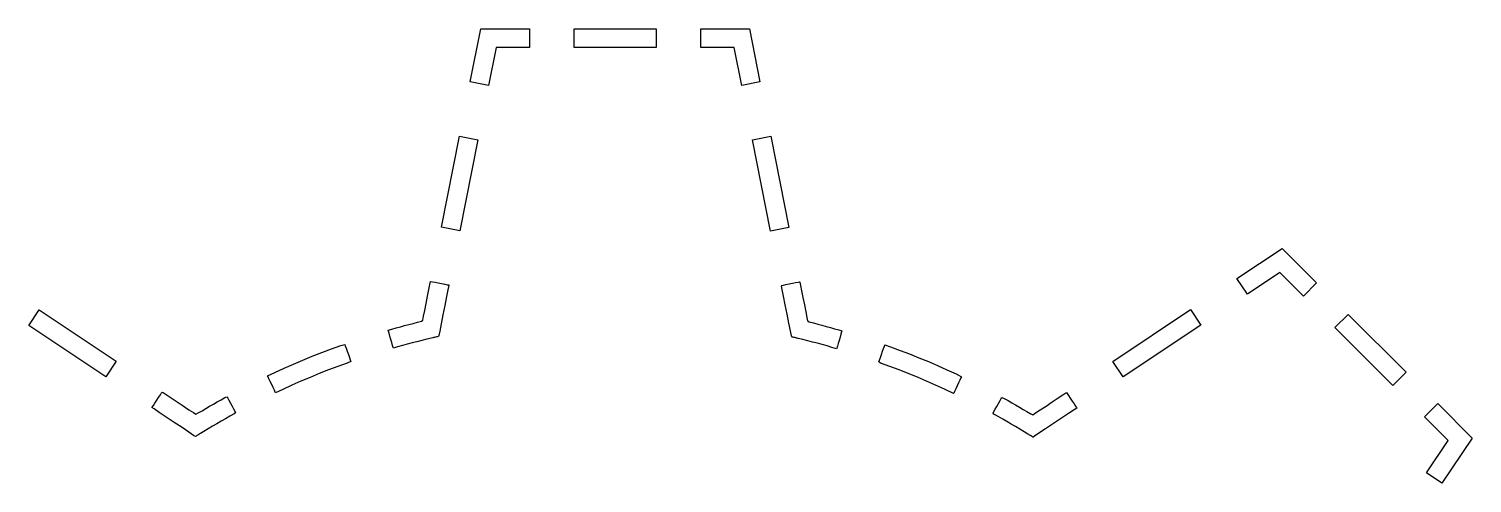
# Model space of a CAD drawing. Header units: metres. Extents: x 2022 to 2368, y 1788 to 2069.
# Drawn here: x 2282.99 to 2315.69, y 1858.65 to 1868.95 of the extents above; entities that cross this region are included whole.
import ezdxf

# ---------------------------------------------------------------- set-up
doc = ezdxf.new("R2010")
doc.units = ezdxf.units.M

msp = doc.modelspace()

# ---------------------------------------------------------------- linework, layer by layer
at = {"layer": 'COMPONENT0'}
for p, q in [((2292.986, 1867.746, 0.001), (2293.224, 1868.947, 0.001)), ((2293.224, 1868.947, 0.001), (2294.328, 1868.947, 0.001)), ((2294.328, 1868.947, 0.001), (2294.328, 1868.524, 0.001)), ((2295.339, 1868.524, 0.001), (2295.339, 1868.947, 0.001)), ((2295.339, 1868.947, 0.001), (2297.198, 1868.947, 0.001)), ((2297.198, 1868.947, 0.001), (2297.198, 1868.524, 0.001)), ((2298.21, 1868.524, 0.001), (2298.21, 1868.947, 0.001)), ((2298.21, 1868.947, 0.001), (2299.313, 1868.947, 0.001)), ((2299.313, 1868.947, 0.001), (2299.552, 1867.745, 0.001)), ((2293.572, 1868.524, 0.001), (2293.401, 1867.664, 0.001)), ((2294.328, 1868.524, 0.001), (2293.572, 1868.524, 0.001)), ((2297.198, 1868.524, 0.001), (2295.339, 1868.524, 0.001)), ((2298.966, 1868.524, 0.001), (2298.21, 1868.524, 0.001)), ((2299.137, 1867.662, 0.001), (2298.966, 1868.524, 0.001)), ((2293.401, 1867.664, 0.001), (2292.986, 1867.746, 0.001)), ((2299.552, 1867.745, 0.001), (2299.137, 1867.662, 0.001)), ((2292.332, 1864.455, 0.001), (2292.741, 1866.516, 0.001)), ((2292.741, 1866.516, 0.001), (2293.157, 1866.433, 0.001)), ((2293.157, 1866.433, 0.001), (2292.747, 1864.372, 0.001)), ((2299.382, 1866.429, 0.001), (2299.797, 1866.512, 0.001)), ((2299.792, 1864.365, 0.001), (2299.382, 1866.429, 0.001)), ((2299.797, 1866.512, 0.001), (2300.208, 1864.448, 0.001)), ((2292.747, 1864.372, 0.001), (2292.332, 1864.455, 0.001)), ((2300.208, 1864.448, 0.001), (2299.792, 1864.365, 0.001)), ((2310.36, 1863.287, 0.001), (2311.383, 1863.969, 0.001)), ((2311.383, 1863.969, 0.001), (2312.163, 1863.191, 0.001)), ((2292.051, 1863.039, 0.001), (2292.074, 1863.156, 0.001)), ((2292.074, 1863.156, 0.001), (2292.086, 1863.219, 0.001)), ((2292.086, 1863.219, 0.001), (2292.094, 1863.223, 0.001)), ((2292.094, 1863.223, 0.001), (2292.131, 1863.216, 0.001)), ((2292.131, 1863.216, 0.001), (2292.19, 1863.204, 0.001)), ((2292.19, 1863.204, 0.001), (2292.262, 1863.19, 0.001)), ((2292.262, 1863.19, 0.001), (2292.338, 1863.174, 0.001)), ((2292.338, 1863.174, 0.001), (2292.409, 1863.16, 0.001)), ((2292.409, 1863.16, 0.001), (2292.465, 1863.149, 0.001)), ((2292.465, 1863.149, 0.001), (2292.498, 1863.143, 0.001)), ((2292.5, 1863.129, 0.001), (2292.482, 1863.037, 0.001)), ((2292.498, 1863.143, 0.001), (2292.5, 1863.129, 0.001)), ((2300.039, 1863.124, 0.001), (2300.045, 1863.133, 0.001)), ((2300.045, 1863.133, 0.001), (2300.081, 1863.14, 0.001)), ((2300.081, 1863.14, 0.001), (2300.14, 1863.152, 0.001)), ((2300.14, 1863.152, 0.001), (2300.212, 1863.166, 0.001)), ((2300.212, 1863.166, 0.001), (2300.288, 1863.181, 0.001)), ((2300.288, 1863.181, 0.001), (2300.359, 1863.196, 0.001)), ((2300.359, 1863.196, 0.001), (2300.416, 1863.207, 0.001)), ((2300.416, 1863.207, 0.001), (2300.448, 1863.213, 0.001)), ((2300.448, 1863.213, 0.001), (2300.455, 1863.204, 0.001)), ((2300.455, 1863.204, 0.001), (2300.469, 1863.134, 0.001)), ((2300.469, 1863.134, 0.001), (2300.493, 1863.011, 0.001)), ((2310.595, 1862.935, 0.001), (2310.36, 1863.287, 0.001)), ((2311.329, 1863.425, 0.001), (2310.595, 1862.935, 0.001)), ((2311.864, 1862.892, 0.001), (2311.329, 1863.425, 0.001)), ((2312.163, 1863.191, 0.001), (2311.864, 1862.892, 0.001)), ((2291.988, 1862.724, 0.001), (2292.021, 1862.888, 0.001)), ((2292.021, 1862.888, 0.001), (2292.051, 1863.039, 0.001)), ((2292.45, 1862.879, 0.001), (2292.411, 1862.68, 0.001)), ((2292.482, 1863.037, 0.001), (2292.45, 1862.879, 0.001)), ((2300.055, 1863.043, 0.001), (2300.039, 1863.124, 0.001)), ((2300.085, 1862.891, 0.001), (2300.055, 1863.043, 0.001)), ((2300.124, 1862.696, 0.001), (2300.085, 1862.891, 0.001)), ((2300.493, 1863.011, 0.001), (2300.524, 1862.857, 0.001)), ((2300.524, 1862.857, 0.001), (2300.557, 1862.692, 0.001)), ((2282.985, 1862.228, 0.001), (2283.22, 1862.58, 0.001)), ((2283.22, 1862.58, 0.001), (2284.967, 1861.415, 0.001)), ((2291.93, 1862.434, 0.001), (2291.957, 1862.566, 0.001)), ((2291.957, 1862.566, 0.001), (2291.988, 1862.724, 0.001)), ((2292.411, 1862.68, 0.001), (2292.368, 1862.466, 0.001)), ((2300.167, 1862.482, 0.001), (2300.124, 1862.696, 0.001)), ((2300.208, 1862.277, 0.001), (2300.167, 1862.482, 0.001)), ((2300.557, 1862.692, 0.001), (2300.588, 1862.536, 0.001)), ((2300.588, 1862.536, 0.001), (2300.613, 1862.408, 0.001)), ((2307.549, 1861.411, 0.001), (2309.307, 1862.584, 0.001)), ((2309.307, 1862.584, 0.001), (2309.542, 1862.232, 0.001)), ((2312.579, 1862.178, 0.001), (2312.878, 1862.478, 0.001)), ((2312.878, 1862.478, 0.001), (2314.193, 1861.167, 0.001)), ((2284.732, 1861.062, 0.001), (2282.985, 1862.228, 0.001)), ((2291.211, 1862.143, 0.001), (2291.307, 1862.17, 0.001)), ((2291.307, 1862.17, 0.001), (2291.403, 1862.196, 0.001)), ((2291.403, 1862.196, 0.001), (2291.499, 1862.222, 0.001)), ((2291.499, 1862.222, 0.001), (2291.595, 1862.248, 0.001)), ((2291.595, 1862.248, 0.001), (2291.692, 1862.273, 0.001)), ((2291.692, 1862.273, 0.001), (2291.788, 1862.297, 0.001)), ((2291.788, 1862.297, 0.001), (2291.885, 1862.321, 0.001)), ((2291.885, 1862.321, 0.001), (2291.914, 1862.348, 0.001)), ((2291.914, 1862.348, 0.001), (2291.93, 1862.434, 0.001)), ((2292.328, 1862.263, 0.001), (2292.295, 1862.099, 0.001)), ((2292.368, 1862.466, 0.001), (2292.328, 1862.263, 0.001)), ((2300.242, 1862.105, 0.001), (2300.208, 1862.277, 0.001)), ((2300.613, 1862.408, 0.001), (2300.628, 1862.33, 0.001)), ((2300.628, 1862.33, 0.001), (2300.668, 1862.306, 0.001)), ((2300.668, 1862.306, 0.001), (2300.764, 1862.282, 0.001)), ((2300.764, 1862.282, 0.001), (2300.86, 1862.257, 0.001)), ((2300.86, 1862.257, 0.001), (2300.956, 1862.232, 0.001)), ((2300.956, 1862.232, 0.001), (2301.052, 1862.206, 0.001)), ((2301.052, 1862.206, 0.001), (2301.147, 1862.18, 0.001)), ((2301.147, 1862.18, 0.001), (2301.242, 1862.153, 0.001)), ((2301.242, 1862.153, 0.001), (2301.338, 1862.126, 0.001)), ((2309.542, 1862.232, 0.001), (2307.784, 1861.059, 0.001)), ((2313.894, 1860.867, 0.001), (2312.579, 1862.178, 0.001)), ((2291.127, 1862.119, 0.001), (2291.211, 1862.143, 0.001)), ((2291.134, 1862.098, 0.001), (2291.127, 1862.119, 0.001)), ((2291.147, 1862.05, 0.001), (2291.134, 1862.098, 0.001)), ((2291.166, 1861.985, 0.001), (2291.147, 1862.05, 0.001)), ((2291.188, 1861.911, 0.001), (2291.166, 1861.985, 0.001)), ((2291.209, 1861.838, 0.001), (2291.188, 1861.911, 0.001)), ((2291.227, 1861.774, 0.001), (2291.209, 1861.838, 0.001)), ((2291.67, 1861.83, 0.001), (2291.56, 1861.8, 0.001)), ((2291.78, 1861.858, 0.001), (2291.67, 1861.83, 0.001)), ((2291.89, 1861.886, 0.001), (2291.78, 1861.858, 0.001)), ((2292.001, 1861.913, 0.001), (2291.89, 1861.886, 0.001)), ((2292.111, 1861.94, 0.001), (2292.001, 1861.913, 0.001)), ((2292.142, 1861.947, 0.001), (2292.111, 1861.94, 0.001)), ((2292.154, 1861.95, 0.001), (2292.142, 1861.947, 0.001)), ((2292.174, 1861.955, 0.001), (2292.154, 1861.95, 0.001)), ((2292.197, 1861.96, 0.001), (2292.174, 1861.955, 0.001)), ((2292.222, 1861.966, 0.001), (2292.197, 1861.96, 0.001)), ((2292.244, 1861.971, 0.001), (2292.222, 1861.966, 0.001)), ((2292.261, 1861.975, 0.001), (2292.244, 1861.971, 0.001)), ((2292.271, 1861.977, 0.001), (2292.261, 1861.975, 0.001)), ((2292.275, 1861.997, 0.001), (2292.271, 1861.977, 0.001)), ((2292.295, 1862.099, 0.001), (2292.275, 1861.997, 0.001)), ((2300.264, 1861.994, 0.001), (2300.242, 1862.105, 0.001)), ((2300.27, 1861.966, 0.001), (2300.264, 1861.994, 0.001)), ((2300.278, 1861.964, 0.001), (2300.27, 1861.966, 0.001)), ((2300.294, 1861.961, 0.001), (2300.278, 1861.964, 0.001)), ((2300.316, 1861.955, 0.001), (2300.294, 1861.961, 0.001)), ((2300.34, 1861.95, 0.001), (2300.316, 1861.955, 0.001)), ((2300.363, 1861.944, 0.001), (2300.34, 1861.95, 0.001)), ((2300.383, 1861.939, 0.001), (2300.363, 1861.944, 0.001)), ((2300.397, 1861.936, 0.001), (2300.383, 1861.939, 0.001)), ((2300.415, 1861.932, 0.001), (2300.397, 1861.936, 0.001)), ((2300.525, 1861.905, 0.001), (2300.415, 1861.932, 0.001)), ((2300.634, 1861.878, 0.001), (2300.525, 1861.905, 0.001)), ((2300.744, 1861.85, 0.001), (2300.634, 1861.878, 0.001)), ((2300.854, 1861.821, 0.001), (2300.744, 1861.85, 0.001)), ((2300.963, 1861.791, 0.001), (2300.854, 1861.821, 0.001)), ((2301.345, 1861.888, 0.001), (2301.323, 1861.816, 0.001)), ((2301.338, 1862.126, 0.001), (2301.408, 1862.104, 0.001)), ((2301.367, 1861.962, 0.001), (2301.345, 1861.888, 0.001)), ((2301.386, 1862.029, 0.001), (2301.367, 1861.962, 0.001)), ((2301.401, 1862.079, 0.001), (2301.386, 1862.029, 0.001)), ((2301.408, 1862.104, 0.001), (2301.401, 1862.079, 0.001)), ((2289.195, 1861.44, 0.001), (2289.408, 1861.527, 0.001)), ((2289.408, 1861.527, 0.001), (2289.623, 1861.612, 0.001)), ((2289.623, 1861.612, 0.001), (2289.839, 1861.694, 0.001)), ((2289.839, 1861.694, 0.001), (2290.056, 1861.773, 0.001)), ((2290.056, 1861.773, 0.001), (2290.144, 1861.797, 0.001)), ((2290.144, 1861.797, 0.001), (2290.156, 1861.764, 0.001)), ((2290.156, 1861.764, 0.001), (2290.176, 1861.708, 0.001)), ((2290.176, 1861.708, 0.001), (2290.2, 1861.64, 0.001)), ((2290.2, 1861.64, 0.001), (2290.225, 1861.567, 0.001)), ((2290.225, 1861.567, 0.001), (2290.249, 1861.499, 0.001)), ((2290.249, 1861.499, 0.001), (2290.269, 1861.444, 0.001)), ((2291.24, 1861.729, 0.001), (2291.227, 1861.774, 0.001)), ((2291.245, 1861.712, 0.001), (2291.24, 1861.729, 0.001)), ((2291.341, 1861.74, 0.001), (2291.245, 1861.712, 0.001)), ((2291.45, 1861.77, 0.001), (2291.341, 1861.74, 0.001)), ((2291.56, 1861.8, 0.001), (2291.45, 1861.77, 0.001)), ((2301.072, 1861.761, 0.001), (2300.963, 1861.791, 0.001)), ((2301.181, 1861.73, 0.001), (2301.072, 1861.761, 0.001)), ((2301.289, 1861.699, 0.001), (2301.181, 1861.73, 0.001)), ((2301.293, 1861.712, 0.001), (2301.289, 1861.699, 0.001)), ((2301.305, 1861.754, 0.001), (2301.293, 1861.712, 0.001)), ((2301.323, 1861.816, 0.001), (2301.305, 1861.754, 0.001)), ((2302.259, 1861.439, 0.001), (2302.28, 1861.498, 0.001)), ((2302.28, 1861.498, 0.001), (2302.305, 1861.567, 0.001)), ((2302.305, 1861.567, 0.001), (2302.331, 1861.64, 0.001)), ((2302.331, 1861.64, 0.001), (2302.354, 1861.706, 0.001)), ((2302.354, 1861.706, 0.001), (2302.373, 1861.758, 0.001)), ((2302.373, 1861.758, 0.001), (2302.383, 1861.786, 0.001)), ((2302.383, 1861.786, 0.001), (2302.513, 1861.742, 0.001)), ((2302.513, 1861.742, 0.001), (2302.727, 1861.662, 0.001)), ((2302.727, 1861.662, 0.001), (2302.941, 1861.58, 0.001)), ((2302.941, 1861.58, 0.001), (2303.154, 1861.494, 0.001)), ((2303.154, 1861.494, 0.001), (2303.367, 1861.406, 0.001)), ((2284.967, 1861.415, 0.001), (2284.732, 1861.062, 0.001)), ((2288.561, 1861.162, 0.001), (2288.77, 1861.257, 0.001)), ((2288.77, 1861.257, 0.001), (2288.982, 1861.35, 0.001)), ((2288.982, 1861.35, 0.001), (2289.195, 1861.44, 0.001)), ((2289.776, 1861.217, 0.001), (2289.566, 1861.134, 0.001)), ((2289.987, 1861.297, 0.001), (2289.776, 1861.217, 0.001)), ((2290.198, 1861.374, 0.001), (2289.987, 1861.297, 0.001)), ((2290.281, 1861.41, 0.001), (2290.198, 1861.374, 0.001)), ((2290.269, 1861.444, 0.001), (2290.281, 1861.41, 0.001)), ((2302.245, 1861.401, 0.001), (2302.259, 1861.439, 0.001)), ((2302.284, 1861.375, 0.001), (2302.245, 1861.401, 0.001)), ((2302.493, 1861.298, 0.001), (2302.284, 1861.375, 0.001)), ((2302.703, 1861.218, 0.001), (2302.493, 1861.298, 0.001)), ((2302.911, 1861.136, 0.001), (2302.703, 1861.218, 0.001)), ((2303.367, 1861.406, 0.001), (2303.578, 1861.315, 0.001)), ((2303.578, 1861.315, 0.001), (2303.788, 1861.222, 0.001)), ((2303.788, 1861.222, 0.001), (2303.996, 1861.126, 0.001)), ((2307.784, 1861.059, 0.001), (2307.549, 1861.411, 0.001)), ((2314.193, 1861.167, 0.001), (2313.894, 1860.867, 0.001)), ((2288.394, 1861.083, 0.001), (2288.561, 1861.162, 0.001)), ((2288.404, 1861.062, 0.001), (2288.394, 1861.083, 0.001)), ((2288.426, 1861.016, 0.001), (2288.404, 1861.062, 0.001)), ((2288.455, 1860.955, 0.001), (2288.426, 1861.016, 0.001)), ((2288.488, 1860.886, 0.001), (2288.455, 1860.955, 0.001)), ((2288.52, 1860.817, 0.001), (2288.488, 1860.886, 0.001)), ((2288.943, 1860.87, 0.001), (2288.738, 1860.777, 0.001)), ((2289.149, 1860.961, 0.001), (2288.943, 1860.87, 0.001)), ((2289.357, 1861.049, 0.001), (2289.149, 1860.961, 0.001)), ((2289.566, 1861.134, 0.001), (2289.357, 1861.049, 0.001)), ((2303.119, 1861.051, 0.001), (2302.911, 1861.136, 0.001)), ((2303.326, 1860.963, 0.001), (2303.119, 1861.051, 0.001)), ((2303.531, 1860.873, 0.001), (2303.326, 1860.963, 0.001)), ((2303.735, 1860.78, 0.001), (2303.531, 1860.873, 0.001)), ((2304.019, 1860.855, 0.001), (2303.987, 1860.788, 0.001)), ((2303.996, 1861.126, 0.001), (2304.119, 1861.064, 0.001)), ((2304.052, 1860.924, 0.001), (2304.019, 1860.855, 0.001)), ((2304.083, 1860.988, 0.001), (2304.052, 1860.924, 0.001)), ((2304.106, 1861.037, 0.001), (2304.083, 1860.988, 0.001)), ((2304.119, 1861.064, 0.001), (2304.106, 1861.037, 0.001)), ((2285.841, 1860.468, 0.001), (2285.883, 1860.531, 0.001)), ((2285.883, 1860.531, 0.001), (2285.926, 1860.595, 0.001)), ((2285.926, 1860.595, 0.001), (2285.965, 1860.653, 0.001)), ((2285.965, 1860.653, 0.001), (2285.994, 1860.697, 0.001)), ((2285.994, 1860.697, 0.001), (2286.008, 1860.718, 0.001)), ((2286.008, 1860.718, 0.001), (2286.027, 1860.707, 0.001)), ((2286.027, 1860.707, 0.001), (2286.1, 1860.659, 0.001)), ((2286.1, 1860.659, 0.001), (2286.211, 1860.584, 0.001)), ((2286.211, 1860.584, 0.001), (2286.346, 1860.494, 0.001)), ((2287.255, 1860.494, 0.001), (2287.341, 1860.543, 0.001)), ((2287.341, 1860.543, 0.001), (2287.428, 1860.591, 0.001)), ((2287.428, 1860.591, 0.001), (2287.474, 1860.611, 0.001)), ((2287.474, 1860.611, 0.001), (2287.49, 1860.581, 0.001)), ((2287.49, 1860.581, 0.001), (2287.518, 1860.531, 0.001)), ((2287.518, 1860.531, 0.001), (2287.552, 1860.467, 0.001)), ((2288.548, 1860.759, 0.001), (2288.52, 1860.817, 0.001)), ((2288.568, 1860.717, 0.001), (2288.548, 1860.759, 0.001)), ((2288.575, 1860.701, 0.001), (2288.568, 1860.717, 0.001)), ((2288.738, 1860.777, 0.001), (2288.575, 1860.701, 0.001)), ((2303.938, 1860.685, 0.001), (2303.735, 1860.78, 0.001)), ((2303.943, 1860.695, 0.001), (2303.938, 1860.685, 0.001)), ((2303.961, 1860.732, 0.001), (2303.943, 1860.695, 0.001)), ((2303.987, 1860.788, 0.001), (2303.961, 1860.732, 0.001)), ((2304.956, 1860.461, 0.001), (2304.991, 1860.523, 0.001)), ((2304.991, 1860.523, 0.001), (2305.017, 1860.571, 0.001)), ((2305.017, 1860.571, 0.001), (2305.031, 1860.597, 0.001)), ((2305.031, 1860.597, 0.001), (2305.087, 1860.57, 0.001)), ((2305.087, 1860.57, 0.001), (2305.173, 1860.522, 0.001)), ((2305.173, 1860.522, 0.001), (2305.259, 1860.473, 0.001)), ((2306.174, 1860.494, 0.001), (2306.308, 1860.583, 0.001)), ((2306.308, 1860.583, 0.001), (2306.416, 1860.655, 0.001)), ((2306.416, 1860.655, 0.001), (2306.483, 1860.7, 0.001)), ((2306.483, 1860.7, 0.001), (2306.497, 1860.706, 0.001)), ((2306.497, 1860.706, 0.001), (2306.514, 1860.682, 0.001)), ((2306.514, 1860.682, 0.001), (2306.544, 1860.636, 0.001)), ((2306.544, 1860.636, 0.001), (2306.584, 1860.577, 0.001)), ((2306.584, 1860.577, 0.001), (2306.627, 1860.512, 0.001)), ((2306.627, 1860.512, 0.001), (2306.668, 1860.45, 0.001)), ((2285.775, 1860.366, 0.001), (2285.781, 1860.378, 0.001)), ((2285.825, 1860.333, 0.001), (2285.775, 1860.366, 0.001)), ((2285.781, 1860.378, 0.001), (2285.806, 1860.415, 0.001)), ((2285.806, 1860.415, 0.001), (2285.841, 1860.468, 0.001)), ((2285.941, 1860.255, 0.001), (2285.825, 1860.333, 0.001)), ((2286.099, 1860.15, 0.001), (2285.941, 1860.255, 0.001)), ((2286.346, 1860.494, 0.001), (2286.485, 1860.401, 0.001)), ((2286.485, 1860.401, 0.001), (2286.613, 1860.316, 0.001)), ((2286.613, 1860.316, 0.001), (2286.712, 1860.25, 0.001)), ((2286.712, 1860.25, 0.001), (2286.765, 1860.214, 0.001)), ((2286.765, 1860.214, 0.001), (2286.823, 1860.243, 0.001)), ((2286.823, 1860.243, 0.001), (2286.909, 1860.294, 0.001)), ((2286.909, 1860.294, 0.001), (2286.995, 1860.345, 0.001)), ((2286.995, 1860.345, 0.001), (2287.081, 1860.395, 0.001)), ((2287.081, 1860.395, 0.001), (2287.168, 1860.445, 0.001)), ((2287.168, 1860.445, 0.001), (2287.255, 1860.494, 0.001)), ((2287.637, 1860.223, 0.001), (2287.538, 1860.168, 0.001)), ((2287.552, 1860.467, 0.001), (2287.59, 1860.399, 0.001)), ((2287.59, 1860.399, 0.001), (2287.625, 1860.334, 0.001)), ((2287.625, 1860.334, 0.001), (2287.653, 1860.282, 0.001)), ((2287.671, 1860.249, 0.001), (2287.637, 1860.223, 0.001)), ((2287.653, 1860.282, 0.001), (2287.671, 1860.249, 0.001)), ((2304.834, 1860.237, 0.001), (2304.853, 1860.273, 0.001)), ((2304.854, 1860.215, 0.001), (2304.834, 1860.237, 0.001)), ((2304.853, 1860.273, 0.001), (2304.883, 1860.327, 0.001)), ((2304.952, 1860.16, 0.001), (2304.854, 1860.215, 0.001)), ((2304.883, 1860.327, 0.001), (2304.919, 1860.393, 0.001)), ((2304.919, 1860.393, 0.001), (2304.956, 1860.461, 0.001)), ((2305.259, 1860.473, 0.001), (2305.345, 1860.424, 0.001)), ((2305.345, 1860.424, 0.001), (2305.431, 1860.375, 0.001)), ((2305.431, 1860.375, 0.001), (2305.517, 1860.325, 0.001)), ((2305.517, 1860.325, 0.001), (2305.602, 1860.274, 0.001)), ((2305.602, 1860.274, 0.001), (2305.687, 1860.223, 0.001)), ((2305.687, 1860.223, 0.001), (2305.738, 1860.203, 0.001)), ((2305.738, 1860.203, 0.001), (2305.798, 1860.243, 0.001)), ((2305.798, 1860.243, 0.001), (2305.903, 1860.313, 0.001)), ((2305.903, 1860.313, 0.001), (2306.034, 1860.4, 0.001)), ((2306.034, 1860.4, 0.001), (2306.174, 1860.494, 0.001)), ((2306.545, 1860.232, 0.001), (2306.382, 1860.124, 0.001)), ((2306.668, 1860.314, 0.001), (2306.545, 1860.232, 0.001)), ((2306.668, 1860.45, 0.001), (2306.703, 1860.398, 0.001)), ((2306.728, 1860.355, 0.001), (2306.668, 1860.314, 0.001)), ((2306.703, 1860.398, 0.001), (2306.725, 1860.365, 0.001)), ((2306.725, 1860.365, 0.001), (2306.728, 1860.355, 0.001)), ((2314.609, 1860.154, 0.001), (2314.908, 1860.454, 0.001)), ((2314.908, 1860.454, 0.001), (2315.689, 1859.675, 0.001)), ((2286.278, 1860.03, 0.001), (2286.099, 1860.15, 0.001)), ((2286.456, 1859.912, 0.001), (2286.278, 1860.03, 0.001)), ((2286.61, 1859.809, 0.001), (2286.456, 1859.912, 0.001)), ((2287.045, 1859.883, 0.001), (2286.948, 1859.824, 0.001)), ((2287.143, 1859.941, 0.001), (2287.045, 1859.883, 0.001)), ((2287.241, 1859.999, 0.001), (2287.143, 1859.941, 0.001)), ((2287.34, 1860.056, 0.001), (2287.241, 1859.999, 0.001)), ((2287.439, 1860.112, 0.001), (2287.34, 1860.056, 0.001)), ((2287.538, 1860.168, 0.001), (2287.439, 1860.112, 0.001)), ((2305.051, 1860.105, 0.001), (2304.952, 1860.16, 0.001)), ((2305.149, 1860.049, 0.001), (2305.051, 1860.105, 0.001)), ((2305.247, 1859.992, 0.001), (2305.149, 1860.049, 0.001)), ((2305.345, 1859.934, 0.001), (2305.247, 1859.992, 0.001)), ((2305.442, 1859.876, 0.001), (2305.345, 1859.934, 0.001)), ((2305.539, 1859.818, 0.001), (2305.442, 1859.876, 0.001)), ((2306.024, 1859.885, 0.001), (2305.873, 1859.784, 0.001)), ((2306.201, 1860.003, 0.001), (2306.024, 1859.885, 0.001)), ((2306.382, 1860.124, 0.001), (2306.201, 1860.003, 0.001)), ((2315.143, 1859.622, 0.001), (2314.609, 1860.154, 0.001)), ((2286.719, 1859.736, 0.001), (2286.61, 1859.809, 0.001)), ((2286.76, 1859.709, 0.001), (2286.719, 1859.736, 0.001)), ((2286.764, 1859.711, 0.001), (2286.76, 1859.709, 0.001)), ((2286.776, 1859.718, 0.001), (2286.764, 1859.711, 0.001)), ((2286.793, 1859.729, 0.001), (2286.776, 1859.718, 0.001)), ((2286.814, 1859.742, 0.001), (2286.793, 1859.729, 0.001)), ((2286.835, 1859.755, 0.001), (2286.814, 1859.742, 0.001)), ((2286.854, 1859.767, 0.001), (2286.835, 1859.755, 0.001)), ((2286.868, 1859.775, 0.001), (2286.854, 1859.767, 0.001)), ((2286.875, 1859.78, 0.001), (2286.868, 1859.775, 0.001)), ((2286.948, 1859.824, 0.001), (2286.875, 1859.78, 0.001)), ((2305.623, 1859.766, 0.001), (2305.539, 1859.818, 0.001)), ((2305.629, 1859.762, 0.001), (2305.623, 1859.766, 0.001)), ((2305.643, 1859.754, 0.001), (2305.629, 1859.762, 0.001)), ((2305.662, 1859.743, 0.001), (2305.643, 1859.754, 0.001)), ((2305.683, 1859.73, 0.001), (2305.662, 1859.743, 0.001)), ((2305.703, 1859.717, 0.001), (2305.683, 1859.73, 0.001)), ((2305.721, 1859.706, 0.001), (2305.703, 1859.717, 0.001)), ((2305.734, 1859.698, 0.001), (2305.721, 1859.706, 0.001)), ((2305.739, 1859.695, 0.001), (2305.734, 1859.698, 0.001)), ((2305.771, 1859.716, 0.001), (2305.739, 1859.695, 0.001)), ((2305.873, 1859.784, 0.001), (2305.771, 1859.716, 0.001)), ((2314.651, 1858.889, 0.001), (2315.143, 1859.622, 0.001)), ((2315.689, 1859.675, 0.001), (2315.003, 1858.653, 0.001)), ((2315.003, 1858.653, 0.001), (2314.651, 1858.889, 0.001))]:
    msp.add_line(p, q, dxfattribs=at)

doc.saveas('drawing.dxf')
